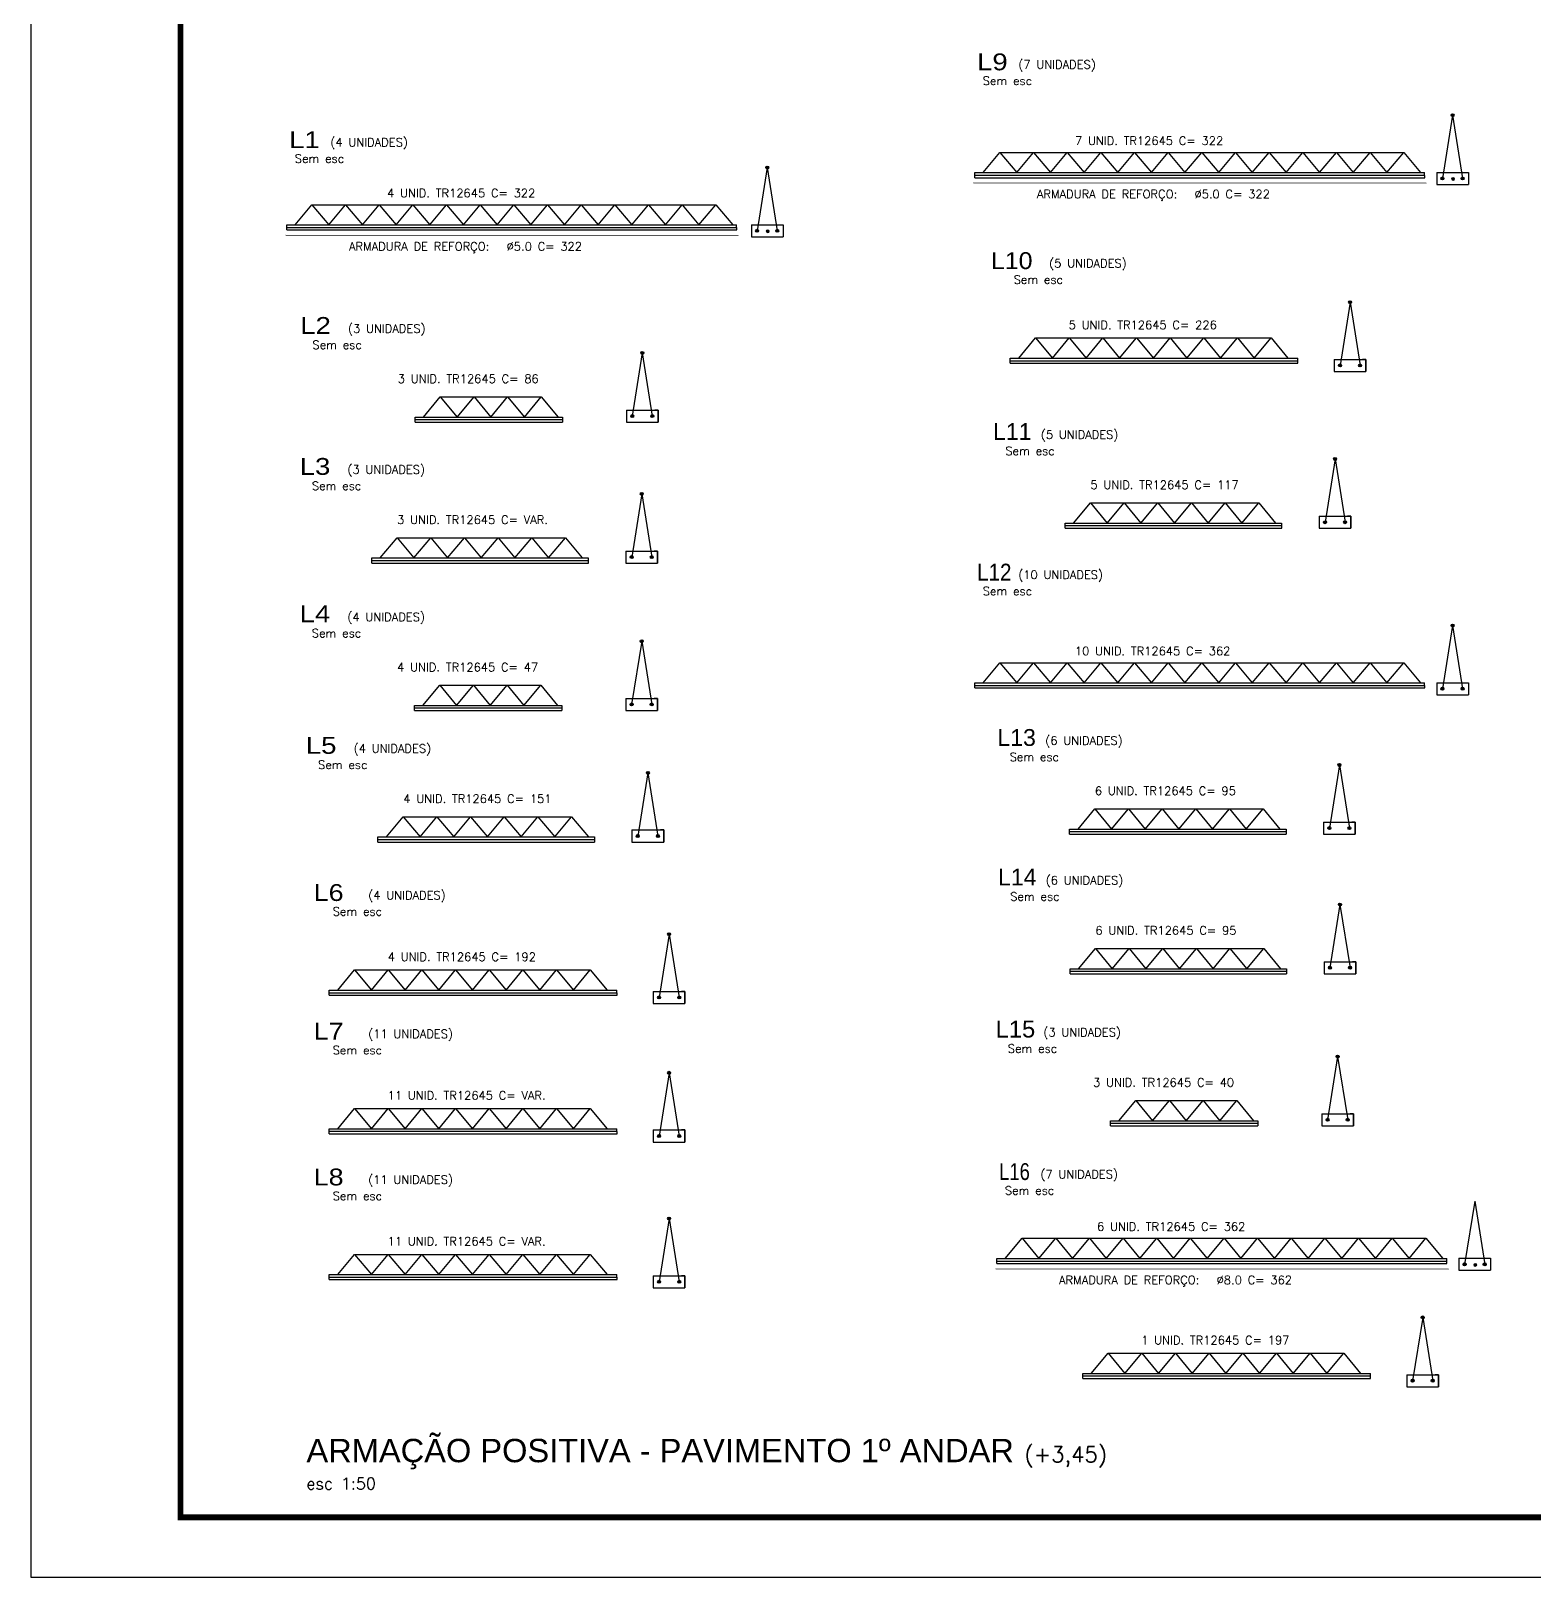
# Model space of a CAD drawing. Header units: millimetres. Extents: x 480 to 1615, y -207 to 251.
# Drawn here: x 770.05 to 795.17, y -144.53 to -118.7 of the extents above; entities that cross this region are included whole.
import ezdxf
from ezdxf.enums import TextEntityAlignment as Align

# ---------------------------------------------------------------- set-up
doc = ezdxf.new("R2010")
doc.units = ezdxf.units.MM
for name, color, linetype, lineweight in [('ARM_TRANSVERSAL_Ø5', 120, 'Continuous', 9), ('ARM_TRANSVERSAL_Ø8', 32, 'Continuous', 9), ('PA_NUM_ALTUR', 7, 'Continuous', 9)]:
    doc.layers.add(name, color=color, linetype=linetype, lineweight=lineweight)
for name, color, linetype in [('ARQ-FOLHA', 7, 'Continuous'), ('ARQ-TEXTO2', 2, 'Continuous'), ('ARQ-TEXTO4', 1, 'Continuous')]:
    doc.layers.add(name, color=color, linetype=linetype)
doc.styles.add('CYPETXT', font='arial.ttf', dxfattribs={"height": 0.2})
doc.styles.add('ROMANS', font='romans.shx')

# ---------------------------------------------------------------- blocks, each defined once
blk = doc.blocks.new('FOLHA A1')
at = {"layer": 'ARQ-FOLHA'}
for p, q in [((0, 0), (0, -594)), ((0, -594), (841, -594))]:
    blk.add_line(p, q, dxfattribs=at)
at = {"layer": 'ARQ-FOLHA', "const_width": 1}
blk.add_lwpolyline([(25, -10), (25, -584), (831, -584), (831, -10), (25, -10)], dxfattribs=at)

msp = doc.modelspace()

# ---------------------------------------------------------------- hatches: boundary and pattern name
h = msp.add_hatch(color=256)
edge = h.paths.add_edge_path()
edge.add_arc((793.803, -120.104), 0.0251, 0, 360)
h = msp.add_hatch(color=256)
edge = h.paths.add_edge_path()
edge.add_arc((782.35, -120.978), 0.0251, 0, 360)
h = msp.add_hatch(color=256)
edge = h.paths.add_edge_path()
edge.add_arc((793.635, -121.16), 0.0251, 0, 360)
h = msp.add_hatch(color=256)
edge = h.paths.add_edge_path()
edge.add_arc((793.971, -121.16), 0.0251, 0, 360)
h = msp.add_hatch(color=256)
edge = h.paths.add_edge_path()
edge.add_arc((782.182, -122.034), 0.0251, 0, 360)
h = msp.add_hatch(color=256)
edge = h.paths.add_edge_path()
edge.add_arc((782.518, -122.034), 0.0251, 0, 360)
h = msp.add_hatch(color=256)
edge = h.paths.add_edge_path()
edge.add_arc((792.091, -123.228), 0.0251, 0, 360)
h = msp.add_hatch(color=256)
edge = h.paths.add_edge_path()
edge.add_arc((780.262, -124.075), 0.0251, 0, 360)
h = msp.add_hatch(color=256)
edge = h.paths.add_edge_path()
edge.add_arc((791.923, -124.284), 0.0251, 0, 360)
h = msp.add_hatch(color=256)
edge = h.paths.add_edge_path()
edge.add_arc((792.259, -124.284), 0.0251, 0, 360)
h = msp.add_hatch(color=256)
edge = h.paths.add_edge_path()
edge.add_arc((780.094, -125.131), 0.0251, 0, 360)
h = msp.add_hatch(color=256)
edge = h.paths.add_edge_path()
edge.add_arc((780.43, -125.131), 0.0251, 0, 360)
h = msp.add_hatch(color=256)
edge = h.paths.add_edge_path()
edge.add_arc((791.84, -125.847), 0.0251, 0, 360)
h = msp.add_hatch(color=256)
edge = h.paths.add_edge_path()
edge.add_arc((780.253, -126.43), 0.0251, 0, 360)
h = msp.add_hatch(color=256)
edge = h.paths.add_edge_path()
edge.add_arc((791.672, -126.903), 0.0251, 0, 360)
h = msp.add_hatch(color=256)
edge = h.paths.add_edge_path()
edge.add_arc((792.008, -126.903), 0.0251, 0, 360)
h = msp.add_hatch(color=256)
edge = h.paths.add_edge_path()
edge.add_arc((780.085, -127.486), 0.0251, 0, 360)
h = msp.add_hatch(color=256)
edge = h.paths.add_edge_path()
edge.add_arc((780.421, -127.486), 0.0251, 0, 360)
h = msp.add_hatch(color=256)
edge = h.paths.add_edge_path()
edge.add_arc((793.803, -128.63), 0.0251, 0, 360)
h = msp.add_hatch(color=256)
edge = h.paths.add_edge_path()
edge.add_arc((780.252, -128.892), 0.0251, 0, 360)
h = msp.add_hatch(color=256)
edge = h.paths.add_edge_path()
edge.add_arc((793.635, -129.685), 0.0251, 0, 360)
h = msp.add_hatch(color=256)
edge = h.paths.add_edge_path()
edge.add_arc((793.971, -129.685), 0.0251, 0, 360)
h = msp.add_hatch(color=256)
edge = h.paths.add_edge_path()
edge.add_arc((780.084, -129.948), 0.0251, 0, 360)
h = msp.add_hatch(color=256)
edge = h.paths.add_edge_path()
edge.add_arc((780.42, -129.948), 0.0251, 0, 360)
h = msp.add_hatch(color=256)
edge = h.paths.add_edge_path()
edge.add_arc((791.913, -130.959), 0.0251, 0, 360)
h = msp.add_hatch(color=256)
edge = h.paths.add_edge_path()
edge.add_arc((780.355, -131.091), 0.0251, 0, 360)
h = msp.add_hatch(color=256)
edge = h.paths.add_edge_path()
edge.add_arc((791.745, -132.014), 0.0251, 0, 360)
h = msp.add_hatch(color=256)
edge = h.paths.add_edge_path()
edge.add_arc((792.081, -132.014), 0.0251, 0, 360)
h = msp.add_hatch(color=256)
edge = h.paths.add_edge_path()
edge.add_arc((780.187, -132.147), 0.0251, 0, 360)
h = msp.add_hatch(color=256)
edge = h.paths.add_edge_path()
edge.add_arc((780.523, -132.147), 0.0251, 0, 360)
h = msp.add_hatch(color=256)
edge = h.paths.add_edge_path()
edge.add_arc((791.922, -133.291), 0.0251, 0, 360)
h = msp.add_hatch(color=256)
edge = h.paths.add_edge_path()
edge.add_arc((780.711, -133.787), 0.0251, 0, 360)
h = msp.add_hatch(color=256)
edge = h.paths.add_edge_path()
edge.add_arc((791.754, -134.347), 0.0251, 0, 360)
h = msp.add_hatch(color=256)
edge = h.paths.add_edge_path()
edge.add_arc((792.09, -134.347), 0.0251, 0, 360)
h = msp.add_hatch(color=256)
edge = h.paths.add_edge_path()
edge.add_arc((780.543, -134.843), 0.0251, 0, 360)
h = msp.add_hatch(color=256)
edge = h.paths.add_edge_path()
edge.add_arc((780.879, -134.843), 0.0251, 0, 360)
h = msp.add_hatch(color=256)
edge = h.paths.add_edge_path()
edge.add_arc((791.883, -135.831), 0.0251, 0, 360)
h = msp.add_hatch(color=256)
edge = h.paths.add_edge_path()
edge.add_arc((780.711, -136.103), 0.0251, 0, 360)
h = msp.add_hatch(color=256)
edge = h.paths.add_edge_path()
edge.add_arc((791.715, -136.887), 0.0251, 0, 360)
h = msp.add_hatch(color=256)
edge = h.paths.add_edge_path()
edge.add_arc((792.051, -136.887), 0.0251, 0, 360)
h = msp.add_hatch(color=256)
edge = h.paths.add_edge_path()
edge.add_arc((780.543, -137.159), 0.0251, 0, 360)
h = msp.add_hatch(color=256)
edge = h.paths.add_edge_path()
edge.add_arc((780.879, -137.159), 0.0251, 0, 360)
h = msp.add_hatch(color=256)
edge = h.paths.add_edge_path()
edge.add_arc((780.711, -138.538), 0.0251, 0, 360)
h = msp.add_hatch(color=256)
edge = h.paths.add_edge_path()
edge.add_arc((794.005, -139.303), 0.0251, 0, 360)
h = msp.add_hatch(color=256)
edge = h.paths.add_edge_path()
edge.add_arc((794.341, -139.303), 0.0251, 0, 360)
h = msp.add_hatch(color=256)
edge = h.paths.add_edge_path()
edge.add_arc((780.543, -139.594), 0.0251, 0, 360)
h = msp.add_hatch(color=256)
edge = h.paths.add_edge_path()
edge.add_arc((780.879, -139.594), 0.0251, 0, 360)
h = msp.add_hatch(color=256)
edge = h.paths.add_edge_path()
edge.add_arc((793.304, -140.191), 0.0251, 0, 360)
h = msp.add_hatch(color=256)
edge = h.paths.add_edge_path()
edge.add_arc((793.136, -141.247), 0.0251, 0, 360)
h = msp.add_hatch(color=256)
edge = h.paths.add_edge_path()
edge.add_arc((793.472, -141.247), 0.0251, 0, 360)
at = {"layer": 'ARM_TRANSVERSAL_Ø5'}
h = msp.add_hatch(color=256, dxfattribs=at)
edge = h.paths.add_edge_path()
edge.add_arc((793.813, -121.169), 0.0251, 0, 360)
h = msp.add_hatch(color=256, dxfattribs=at)
edge = h.paths.add_edge_path()
edge.add_arc((782.36, -122.043), 0.0251, 0, 360)
at = {"layer": 'ARM_TRANSVERSAL_Ø8'}
h = msp.add_hatch(color=256, dxfattribs=at)
edge = h.paths.add_edge_path()
edge.add_arc((794.183, -139.312), 0.0251, 0, 360)

# ---------------------------------------------------------------- linework, layer by layer
for p, q in [((793.803, -120.104), (793.635, -121.16)), ((793.803, -120.104), (793.971, -121.16)), ((785.957, -121.063), (786.238, -120.725)), ((786.238, -120.725), (786.52, -120.725)), ((786.238, -120.725), (786.52, -121.063)), ((786.52, -120.725), (787.082, -120.725)), ((786.52, -121.063), (786.801, -120.725)), ((786.801, -120.725), (787.082, -121.063)), ((787.082, -120.725), (787.645, -120.725)), ((787.082, -121.063), (787.363, -120.725)), ((787.363, -120.725), (787.645, -121.063)), ((787.645, -120.725), (788.207, -120.725)), ((787.645, -121.063), (787.926, -120.725)), ((787.926, -120.725), (788.207, -121.063)), ((788.207, -120.725), (788.77, -120.725)), ((788.207, -121.063), (788.488, -120.725)), ((788.488, -120.725), (788.77, -121.063)), ((788.77, -120.725), (789.332, -120.725)), ((788.77, -121.063), (789.051, -120.725)), ((789.051, -120.725), (789.332, -121.063)), ((789.332, -120.725), (789.895, -120.725)), ((789.332, -121.063), (789.613, -120.725)), ((789.613, -120.725), (789.895, -121.063)), ((789.895, -120.725), (790.457, -120.725)), ((789.895, -121.063), (790.176, -120.725)), ((790.176, -120.725), (790.457, -121.063)), ((790.457, -120.725), (791.02, -120.725)), ((790.457, -121.063), (790.738, -120.725)), ((790.738, -120.725), (791.02, -121.063)), ((791.02, -120.725), (791.582, -120.725)), ((791.02, -121.063), (791.301, -120.725)), ((791.301, -120.725), (791.582, -121.063)), ((791.582, -120.725), (791.863, -120.725)), ((791.582, -121.063), (791.863, -120.725)), ((791.582, -120.725), (792.145, -120.725)), ((791.863, -120.725), (792.145, -121.063)), ((791.863, -120.725), (792.145, -121.063)), ((792.145, -120.725), (792.707, -120.725)), ((792.145, -121.063), (792.426, -120.725)), ((792.426, -120.725), (792.707, -121.063)), ((792.707, -120.725), (792.988, -120.725)), ((792.707, -121.063), (792.988, -120.725)), ((792.988, -120.725), (793.27, -121.063)), ((782.35, -120.978), (782.182, -122.034)), ((782.35, -120.978), (782.518, -122.034)), ((785.817, -121.063), (793.335, -121.063)), ((785.817, -121.147), (785.817, -121.063)), ((785.817, -121.105), (792.145, -121.105)), ((785.817, -121.147), (792.145, -121.147)), ((786.52, -121.063), (792.145, -121.063)), ((792.145, -121.063), (793.335, -121.063)), ((792.145, -121.105), (793.336, -121.105)), ((792.145, -121.147), (793.338, -121.147)), ((793.338, -121.147), (793.335, -121.063)), ((793.538, -121.059), (794.068, -121.059)), ((793.538, -121.059), (793.538, -121.261)), ((794.068, -121.059), (794.068, -121.261)), ((793.538, -121.261), (794.068, -121.261)), ((774.46, -121.937), (774.742, -121.599)), ((774.742, -121.599), (775.023, -121.599)), ((774.742, -121.599), (775.023, -121.937)), ((775.023, -121.599), (775.585, -121.599)), ((775.023, -121.937), (775.304, -121.599)), ((775.304, -121.599), (775.585, -121.937)), ((775.585, -121.599), (776.148, -121.599)), ((775.585, -121.937), (775.867, -121.599)), ((775.867, -121.599), (776.148, -121.937)), ((776.148, -121.599), (776.71, -121.599)), ((776.148, -121.937), (776.429, -121.599)), ((776.429, -121.599), (776.71, -121.937)), ((776.71, -121.599), (777.273, -121.599)), ((776.71, -121.937), (776.992, -121.599)), ((776.992, -121.599), (777.273, -121.937)), ((777.273, -121.599), (777.835, -121.599)), ((777.273, -121.937), (777.554, -121.599)), ((777.554, -121.599), (777.835, -121.937)), ((777.835, -121.599), (778.398, -121.599)), ((777.835, -121.937), (778.117, -121.599)), ((778.117, -121.599), (778.398, -121.937)), ((778.398, -121.599), (778.96, -121.599)), ((778.398, -121.937), (778.679, -121.599)), ((778.679, -121.599), (778.96, -121.937)), ((778.96, -121.599), (779.523, -121.599)), ((778.96, -121.937), (779.242, -121.599)), ((779.242, -121.599), (779.523, -121.937)), ((779.523, -121.599), (780.085, -121.599)), ((779.523, -121.937), (779.804, -121.599)), ((779.804, -121.599), (780.085, -121.937)), ((780.085, -121.599), (780.367, -121.599)), ((780.085, -121.937), (780.367, -121.599)), ((780.085, -121.599), (780.648, -121.599)), ((780.367, -121.599), (780.648, -121.937)), ((780.367, -121.599), (780.648, -121.937)), ((780.648, -121.599), (781.21, -121.599)), ((780.648, -121.937), (780.929, -121.599)), ((780.929, -121.599), (781.21, -121.937)), ((781.21, -121.599), (781.492, -121.599)), ((781.21, -121.937), (781.492, -121.599)), ((781.492, -121.599), (781.773, -121.937)), ((774.32, -121.937), (781.838, -121.937)), ((774.32, -122.021), (774.32, -121.937)), ((774.32, -121.979), (780.648, -121.979)), ((774.32, -122.021), (780.648, -122.021)), ((775.023, -121.937), (780.648, -121.937)), ((780.648, -121.937), (781.838, -121.937)), ((780.648, -121.979), (781.84, -121.979)), ((780.648, -122.021), (781.841, -122.021)), ((781.841, -122.021), (781.838, -121.937)), ((782.085, -121.933), (782.616, -121.933)), ((782.085, -121.933), (782.085, -122.135)), ((782.085, -122.135), (782.616, -122.135)), ((782.616, -121.933), (782.616, -122.135)), ((792.091, -123.228), (791.923, -124.284)), ((792.091, -123.228), (792.259, -124.284)), ((786.553, -124.163), (786.834, -123.825)), ((786.834, -123.825), (787.115, -123.825)), ((786.834, -123.825), (787.115, -124.163)), ((787.115, -123.825), (787.678, -123.825)), ((787.115, -124.163), (787.396, -123.825)), ((787.396, -123.825), (787.678, -124.163)), ((787.678, -123.825), (788.24, -123.825)), ((787.678, -124.163), (787.959, -123.825)), ((787.959, -123.825), (788.24, -124.163)), ((788.24, -123.825), (788.803, -123.825)), ((788.24, -124.163), (788.521, -123.825)), ((788.521, -123.825), (788.803, -124.163)), ((788.803, -123.825), (789.365, -123.825)), ((788.803, -124.163), (789.084, -123.825)), ((789.084, -123.825), (789.365, -124.163)), ((789.365, -123.825), (789.928, -123.825)), ((789.365, -124.163), (789.646, -123.825)), ((789.646, -123.825), (789.928, -124.163)), ((789.928, -123.825), (790.49, -123.825)), ((789.928, -124.163), (790.209, -123.825)), ((790.209, -123.825), (790.49, -124.163)), ((790.49, -123.825), (790.771, -123.825)), ((790.49, -124.163), (790.771, -123.825)), ((790.771, -123.825), (791.053, -124.163)), ((780.262, -124.075), (780.094, -125.131)), ((780.262, -124.075), (780.43, -125.131)), ((786.412, -124.163), (791.216, -124.163)), ((786.412, -124.247), (786.412, -124.163)), ((786.412, -124.205), (791.218, -124.205)), ((786.412, -124.247), (791.22, -124.247)), ((787.115, -124.163), (791.216, -124.163)), ((791.22, -124.247), (791.216, -124.163)), ((791.826, -124.183), (792.356, -124.183)), ((791.826, -124.183), (791.826, -124.384)), ((792.356, -124.183), (792.3, -124.183)), ((792.356, -124.183), (792.3, -124.183)), ((792.356, -124.183), (792.356, -124.384)), ((792.356, -124.384), (792.356, -124.183)), ((792.356, -124.183), (792.356, -124.384)), ((792.356, -124.183), (792.356, -124.384)), ((791.826, -124.384), (792.356, -124.384)), ((776.606, -125.147), (776.887, -124.809)), ((776.887, -124.809), (777.168, -124.809)), ((776.887, -124.809), (777.168, -125.147)), ((777.168, -124.809), (777.731, -124.809)), ((777.168, -125.147), (777.45, -124.809)), ((777.45, -124.809), (777.731, -125.147)), ((777.731, -124.809), (778.575, -124.809)), ((777.731, -125.147), (778.012, -124.809)), ((778.012, -124.809), (778.293, -125.147)), ((778.293, -125.147), (778.575, -124.809)), ((778.575, -124.809), (778.856, -125.147)), ((779.997, -125.03), (780.527, -125.03)), ((779.997, -125.03), (779.997, -125.231)), ((780.527, -125.03), (780.47, -125.03)), ((780.527, -125.03), (780.47, -125.03)), ((780.527, -125.03), (780.527, -125.231)), ((780.527, -125.231), (780.527, -125.03)), ((780.527, -125.03), (780.527, -125.231)), ((780.527, -125.03), (780.527, -125.231)), ((776.465, -125.147), (778.93, -125.147)), ((776.465, -125.231), (776.465, -125.147)), ((776.465, -125.189), (778.93, -125.189)), ((776.465, -125.231), (778.93, -125.231)), ((777.168, -125.147), (778.93, -125.147)), ((778.93, -125.147), (778.93, -125.231)), ((779.997, -125.231), (780.527, -125.231)), ((791.84, -125.847), (791.672, -126.903)), ((791.84, -125.847), (792.008, -126.903)), ((780.253, -126.43), (780.085, -127.486)), ((780.253, -126.43), (780.421, -127.486)), ((787.471, -126.919), (787.752, -126.581)), ((787.752, -126.581), (788.033, -126.581)), ((787.752, -126.581), (788.033, -126.919)), ((788.033, -126.581), (788.596, -126.581)), ((788.033, -126.919), (788.314, -126.581)), ((788.314, -126.581), (788.596, -126.919)), ((788.596, -126.581), (789.158, -126.581)), ((788.596, -126.919), (788.877, -126.581)), ((788.877, -126.581), (789.158, -126.919)), ((789.158, -126.581), (789.721, -126.581)), ((789.158, -126.919), (789.439, -126.581)), ((789.439, -126.581), (789.721, -126.919)), ((789.721, -126.581), (790.002, -126.581)), ((789.721, -126.919), (790.002, -126.581)), ((790.002, -126.581), (790.283, -126.919)), ((790.002, -126.581), (790.564, -126.581)), ((790.283, -126.919), (790.564, -126.581)), ((790.564, -126.581), (790.846, -126.919)), ((791.575, -126.802), (792.105, -126.802)), ((791.575, -126.802), (791.575, -127.003)), ((792.105, -126.802), (792.049, -126.802)), ((792.105, -126.802), (792.049, -126.802)), ((792.105, -126.802), (792.105, -127.003)), ((792.105, -127.003), (792.105, -126.802)), ((792.105, -126.802), (792.105, -127.003)), ((792.105, -126.802), (792.105, -127.003)), ((787.33, -126.919), (790.947, -126.919)), ((787.33, -127.003), (787.33, -126.919)), ((787.33, -126.961), (790.947, -126.961)), ((787.33, -127.003), (790.948, -127.003)), ((788.033, -126.919), (790.947, -126.919)), ((790.947, -126.919), (790.947, -127.003)), ((791.575, -127.003), (792.105, -127.003)), ((775.884, -127.501), (776.165, -127.164)), ((776.165, -127.164), (776.446, -127.164)), ((776.165, -127.164), (776.446, -127.501)), ((776.446, -127.164), (777.009, -127.164)), ((776.446, -127.501), (776.727, -127.164)), ((776.727, -127.164), (777.009, -127.501)), ((777.009, -127.164), (777.571, -127.164)), ((777.009, -127.501), (777.29, -127.164)), ((777.29, -127.164), (777.571, -127.501)), ((777.571, -127.164), (778.134, -127.164)), ((777.571, -127.501), (777.852, -127.164)), ((777.852, -127.164), (778.134, -127.501)), ((778.134, -127.164), (778.415, -127.164)), ((778.134, -127.501), (778.415, -127.164)), ((778.415, -127.164), (778.696, -127.501)), ((778.415, -127.164), (778.977, -127.164)), ((778.696, -127.501), (778.977, -127.164)), ((778.977, -127.164), (779.259, -127.501)), ((775.743, -127.501), (779.359, -127.501)), ((775.743, -127.586), (775.743, -127.501)), ((775.743, -127.544), (779.359, -127.544)), ((775.743, -127.586), (779.361, -127.586)), ((776.446, -127.501), (779.359, -127.501)), ((779.359, -127.501), (779.359, -127.586)), ((779.988, -127.385), (780.518, -127.385)), ((779.988, -127.385), (779.988, -127.586)), ((779.988, -127.586), (780.518, -127.586)), ((780.518, -127.385), (780.461, -127.385)), ((780.518, -127.385), (780.461, -127.385)), ((780.518, -127.385), (780.518, -127.586)), ((780.518, -127.586), (780.518, -127.385)), ((780.518, -127.385), (780.518, -127.586)), ((780.518, -127.385), (780.518, -127.586)), ((793.803, -128.63), (793.635, -129.685)), ((793.803, -128.63), (793.971, -129.685)), ((780.252, -128.892), (780.084, -129.948)), ((780.252, -128.892), (780.42, -129.948)), ((785.957, -129.588), (786.238, -129.251)), ((786.238, -129.251), (786.52, -129.251)), ((786.238, -129.251), (786.52, -129.588)), ((786.52, -129.251), (787.082, -129.251)), ((786.52, -129.588), (786.801, -129.251)), ((786.801, -129.251), (787.082, -129.588)), ((787.082, -129.251), (787.645, -129.251)), ((787.082, -129.588), (787.363, -129.251)), ((787.363, -129.251), (787.645, -129.588)), ((787.645, -129.251), (788.207, -129.251)), ((787.645, -129.588), (787.926, -129.251)), ((787.926, -129.251), (788.207, -129.588)), ((788.207, -129.251), (788.77, -129.251)), ((788.207, -129.588), (788.488, -129.251)), ((788.488, -129.251), (788.77, -129.588)), ((788.77, -129.251), (789.332, -129.251)), ((788.77, -129.588), (789.051, -129.251)), ((789.051, -129.251), (789.332, -129.588)), ((789.332, -129.251), (789.895, -129.251)), ((789.332, -129.588), (789.613, -129.251)), ((789.613, -129.251), (789.895, -129.588)), ((789.895, -129.251), (790.457, -129.251)), ((789.895, -129.588), (790.176, -129.251)), ((790.176, -129.251), (790.457, -129.588)), ((790.457, -129.251), (791.02, -129.251)), ((790.457, -129.588), (790.738, -129.251)), ((790.738, -129.251), (791.02, -129.588)), ((791.02, -129.251), (791.582, -129.251)), ((791.02, -129.588), (791.301, -129.251)), ((791.301, -129.251), (791.582, -129.588)), ((791.582, -129.251), (791.863, -129.251)), ((791.582, -129.588), (791.863, -129.251)), ((791.582, -129.251), (792.145, -129.251)), ((791.863, -129.251), (792.145, -129.588)), ((791.863, -129.251), (792.145, -129.588)), ((792.145, -129.251), (792.707, -129.251)), ((792.145, -129.588), (792.426, -129.251)), ((792.426, -129.251), (792.707, -129.588)), ((792.707, -129.251), (792.988, -129.251)), ((792.707, -129.588), (792.988, -129.251)), ((792.988, -129.251), (793.27, -129.588)), ((776.596, -129.964), (776.877, -129.626)), ((776.877, -129.626), (777.158, -129.626)), ((776.877, -129.626), (777.158, -129.964)), ((777.158, -129.626), (777.721, -129.626)), ((777.158, -129.964), (777.44, -129.626)), ((777.44, -129.626), (777.721, -129.964)), ((777.721, -129.626), (778.565, -129.626)), ((777.721, -129.964), (778.002, -129.626)), ((778.002, -129.626), (778.283, -129.964)), ((778.283, -129.964), (778.565, -129.626)), ((778.565, -129.626), (778.846, -129.964)), ((785.817, -129.588), (793.335, -129.588)), ((785.817, -129.673), (785.817, -129.588)), ((785.817, -129.63), (792.145, -129.63)), ((785.817, -129.673), (792.145, -129.673)), ((786.52, -129.588), (792.145, -129.588)), ((792.145, -129.588), (793.335, -129.588)), ((792.145, -129.63), (793.336, -129.63)), ((792.145, -129.673), (793.338, -129.673)), ((793.338, -129.673), (793.335, -129.588)), ((793.538, -129.585), (794.068, -129.585)), ((793.538, -129.585), (793.538, -129.786)), ((794.068, -129.585), (794.068, -129.786)), ((779.987, -129.847), (780.517, -129.847)), ((779.987, -129.847), (779.987, -130.049)), ((780.517, -129.847), (780.46, -129.847)), ((780.517, -129.847), (780.46, -129.847)), ((780.517, -129.847), (780.517, -130.049)), ((780.517, -130.049), (780.517, -129.847)), ((780.517, -129.847), (780.517, -130.049)), ((780.517, -129.847), (780.517, -130.049)), ((793.538, -129.786), (794.068, -129.786)), ((776.455, -129.964), (778.92, -129.964)), ((776.455, -130.048), (776.455, -129.964)), ((776.455, -130.006), (778.92, -130.006)), ((776.455, -130.048), (778.92, -130.048)), ((777.158, -129.964), (778.92, -129.964)), ((778.92, -129.964), (778.92, -130.048)), ((779.987, -130.049), (780.517, -130.049)), ((791.913, -130.959), (791.745, -132.014)), ((791.913, -130.959), (792.081, -132.014)), ((780.355, -131.091), (780.187, -132.147)), ((780.355, -131.091), (780.523, -132.147)), ((787.544, -132.03), (787.825, -131.693)), ((787.825, -131.693), (788.106, -131.693)), ((787.825, -131.693), (788.106, -132.03)), ((788.106, -131.693), (788.669, -131.693)), ((788.106, -132.03), (788.387, -131.693)), ((788.387, -131.693), (788.669, -132.03)), ((788.669, -131.693), (789.231, -131.693)), ((788.669, -132.03), (788.95, -131.693)), ((788.95, -131.693), (789.231, -132.03)), ((789.231, -131.693), (789.794, -131.693)), ((789.231, -132.03), (789.512, -131.693)), ((789.512, -131.693), (789.794, -132.03)), ((789.794, -131.693), (790.075, -131.693)), ((789.794, -132.03), (790.075, -131.693)), ((790.075, -131.693), (790.356, -132.03)), ((790.075, -131.693), (790.637, -131.693)), ((790.356, -132.03), (790.637, -131.693)), ((790.637, -131.693), (790.919, -132.03)), ((775.986, -132.163), (776.267, -131.825)), ((776.267, -131.825), (776.548, -131.825)), ((776.267, -131.825), (776.548, -132.163)), ((776.548, -131.825), (777.111, -131.825)), ((776.548, -132.163), (776.83, -131.825)), ((776.83, -131.825), (777.111, -132.163)), ((777.111, -131.825), (777.673, -131.825)), ((777.111, -132.163), (777.392, -131.825)), ((777.392, -131.825), (777.673, -132.163)), ((777.673, -131.825), (778.236, -131.825)), ((777.673, -132.163), (777.955, -131.825)), ((777.955, -131.825), (778.236, -132.163)), ((778.236, -131.825), (778.517, -131.825)), ((778.236, -132.163), (778.517, -131.825)), ((778.517, -131.825), (778.798, -132.163)), ((778.517, -131.825), (779.08, -131.825)), ((778.798, -132.163), (779.08, -131.825)), ((779.08, -131.825), (779.361, -132.163)), ((791.648, -131.914), (792.178, -131.914)), ((791.648, -131.914), (791.648, -132.115)), ((792.178, -131.914), (792.121, -131.914)), ((792.178, -131.914), (792.121, -131.914)), ((792.178, -131.914), (792.178, -132.115)), ((792.178, -132.115), (792.178, -131.914)), ((792.178, -131.914), (792.178, -132.115)), ((792.178, -131.914), (792.178, -132.115)), ((775.845, -132.163), (779.462, -132.163)), ((775.845, -132.247), (775.845, -132.163)), ((775.845, -132.205), (779.462, -132.205)), ((775.845, -132.247), (779.463, -132.247)), ((776.548, -132.163), (779.462, -132.163)), ((779.462, -132.163), (779.462, -132.247)), ((780.09, -132.046), (780.62, -132.046)), ((780.09, -132.046), (780.09, -132.247)), ((780.09, -132.247), (780.62, -132.247)), ((780.62, -132.046), (780.564, -132.046)), ((780.62, -132.046), (780.564, -132.046)), ((780.62, -132.046), (780.62, -132.247)), ((780.62, -132.247), (780.62, -132.046)), ((780.62, -132.046), (780.62, -132.247)), ((780.62, -132.046), (780.62, -132.247)), ((787.403, -132.03), (791.02, -132.03)), ((787.403, -132.115), (787.403, -132.03)), ((787.403, -132.072), (791.02, -132.072)), ((787.403, -132.115), (791.021, -132.115)), ((788.106, -132.03), (791.02, -132.03)), ((791.02, -132.03), (791.02, -132.115)), ((791.648, -132.115), (792.178, -132.115)), ((791.922, -133.291), (791.754, -134.347)), ((791.922, -133.291), (792.09, -134.347)), ((780.711, -133.787), (780.543, -134.843)), ((780.711, -133.787), (780.879, -134.843)), ((787.553, -134.363), (787.834, -134.026)), ((787.834, -134.026), (788.115, -134.026)), ((787.834, -134.026), (788.115, -134.363)), ((788.115, -134.026), (788.678, -134.026)), ((788.115, -134.363), (788.397, -134.026)), ((788.397, -134.026), (788.678, -134.363)), ((788.678, -134.026), (789.24, -134.026)), ((788.678, -134.363), (788.959, -134.026)), ((788.959, -134.026), (789.24, -134.363)), ((789.24, -134.026), (789.803, -134.026)), ((789.24, -134.363), (789.522, -134.026)), ((789.522, -134.026), (789.803, -134.363)), ((789.803, -134.026), (790.084, -134.026)), ((789.803, -134.363), (790.084, -134.026)), ((790.084, -134.026), (790.365, -134.363)), ((790.084, -134.026), (790.647, -134.026)), ((790.365, -134.363), (790.647, -134.026)), ((790.647, -134.026), (790.928, -134.363)), ((791.657, -134.247), (792.188, -134.247)), ((791.657, -134.247), (791.657, -134.448)), ((792.188, -134.247), (792.131, -134.247)), ((792.188, -134.247), (792.131, -134.247)), ((792.188, -134.247), (792.188, -134.448)), ((792.188, -134.448), (792.188, -134.247)), ((792.188, -134.247), (792.188, -134.448)), ((792.188, -134.247), (792.188, -134.448)), ((775.173, -134.721), (775.454, -134.384)), ((775.454, -134.384), (775.735, -134.384)), ((775.454, -134.384), (775.735, -134.721)), ((775.735, -134.384), (776.298, -134.384)), ((775.735, -134.721), (776.016, -134.384)), ((776.016, -134.384), (776.298, -134.721)), ((776.298, -134.384), (776.86, -134.384)), ((776.298, -134.721), (776.579, -134.384)), ((776.579, -134.384), (776.86, -134.721)), ((776.86, -134.384), (777.423, -134.384)), ((776.86, -134.721), (777.141, -134.384)), ((777.141, -134.384), (777.423, -134.721)), ((777.423, -134.384), (777.985, -134.384)), ((777.423, -134.721), (777.704, -134.384)), ((777.704, -134.384), (777.985, -134.721)), ((777.985, -134.384), (778.548, -134.384)), ((777.985, -134.721), (778.266, -134.384)), ((778.266, -134.384), (778.548, -134.721)), ((778.548, -134.384), (779.11, -134.384)), ((778.548, -134.721), (778.829, -134.384)), ((778.829, -134.384), (779.11, -134.721)), ((779.11, -134.384), (779.391, -134.384)), ((779.11, -134.721), (779.391, -134.384)), ((779.391, -134.384), (779.673, -134.721)), ((787.412, -134.363), (791.029, -134.363)), ((787.412, -134.447), (787.412, -134.363)), ((787.412, -134.405), (791.029, -134.405)), ((787.412, -134.447), (791.03, -134.447)), ((788.115, -134.363), (791.029, -134.363)), ((791.029, -134.363), (791.029, -134.447)), ((791.657, -134.448), (792.188, -134.448)), ((775.032, -134.721), (779.837, -134.721)), ((775.032, -134.806), (775.032, -134.721)), ((775.032, -134.764), (779.838, -134.764)), ((775.032, -134.806), (779.84, -134.806)), ((775.735, -134.721), (779.837, -134.721)), ((779.84, -134.806), (779.837, -134.721)), ((780.446, -134.742), (780.976, -134.742)), ((780.446, -134.742), (780.446, -134.943)), ((780.976, -134.742), (780.92, -134.742)), ((780.976, -134.742), (780.92, -134.742)), ((780.976, -134.742), (780.976, -134.943)), ((780.976, -134.943), (780.976, -134.742)), ((780.976, -134.742), (780.976, -134.943)), ((780.976, -134.742), (780.976, -134.943)), ((780.446, -134.943), (780.976, -134.943)), ((791.883, -135.831), (791.715, -136.887)), ((791.883, -135.831), (792.051, -136.887)), ((780.711, -136.103), (780.543, -137.159)), ((780.711, -136.103), (780.879, -137.159)), ((788.227, -136.903), (788.508, -136.565)), ((788.508, -136.565), (788.789, -136.565)), ((788.508, -136.565), (788.789, -136.903)), ((788.789, -136.565), (789.352, -136.565)), ((788.789, -136.903), (789.071, -136.565)), ((789.071, -136.565), (789.352, -136.903)), ((789.352, -136.565), (790.196, -136.565)), ((789.352, -136.903), (789.633, -136.565)), ((789.633, -136.565), (789.914, -136.903)), ((789.914, -136.903), (790.196, -136.565)), ((790.196, -136.565), (790.477, -136.903)), ((775.173, -137.037), (775.454, -136.7)), ((775.454, -136.7), (775.735, -136.7)), ((775.454, -136.7), (775.735, -137.037)), ((775.735, -136.7), (776.298, -136.7)), ((775.735, -137.037), (776.016, -136.7)), ((776.016, -136.7), (776.298, -137.037)), ((776.298, -136.7), (776.86, -136.7)), ((776.298, -137.037), (776.579, -136.7)), ((776.579, -136.7), (776.86, -137.037)), ((776.86, -136.7), (777.423, -136.7)), ((776.86, -137.037), (777.141, -136.7)), ((777.141, -136.7), (777.423, -137.037)), ((777.423, -136.7), (777.985, -136.7)), ((777.423, -137.037), (777.704, -136.7)), ((777.704, -136.7), (777.985, -137.037)), ((777.985, -136.7), (778.548, -136.7)), ((777.985, -137.037), (778.266, -136.7)), ((778.266, -136.7), (778.548, -137.037)), ((778.548, -136.7), (779.11, -136.7)), ((778.548, -137.037), (778.829, -136.7)), ((778.829, -136.7), (779.11, -137.037)), ((779.11, -136.7), (779.391, -136.7)), ((779.11, -137.037), (779.391, -136.7)), ((779.391, -136.7), (779.673, -137.037)), ((788.086, -136.903), (790.551, -136.903)), ((788.086, -136.987), (788.086, -136.903)), ((788.789, -136.903), (790.551, -136.903)), ((790.551, -136.903), (790.551, -136.987)), ((791.618, -136.787), (792.148, -136.787)), ((791.618, -136.787), (791.618, -136.988)), ((792.148, -136.787), (792.091, -136.787)), ((792.148, -136.787), (792.091, -136.787)), ((792.148, -136.787), (792.148, -136.988)), ((792.148, -136.988), (792.148, -136.787)), ((792.148, -136.787), (792.148, -136.988)), ((792.148, -136.787), (792.148, -136.988)), ((775.032, -137.037), (779.837, -137.037)), ((775.032, -137.122), (775.032, -137.037)), ((775.032, -137.08), (779.838, -137.08)), ((775.032, -137.122), (779.84, -137.122)), ((775.735, -137.037), (779.837, -137.037)), ((779.84, -137.122), (779.837, -137.037)), ((780.446, -137.058), (780.976, -137.058)), ((780.446, -137.058), (780.446, -137.259)), ((780.976, -137.058), (780.92, -137.058)), ((780.976, -137.058), (780.92, -137.058)), ((780.976, -137.058), (780.976, -137.259)), ((780.976, -137.259), (780.976, -137.058)), ((780.976, -137.058), (780.976, -137.259)), ((780.976, -137.058), (780.976, -137.259)), ((788.086, -136.945), (790.551, -136.945)), ((788.086, -136.987), (790.551, -136.987)), ((791.618, -136.988), (792.148, -136.988)), ((780.446, -137.259), (780.976, -137.259)), ((794.173, -138.247), (794.005, -139.303)), ((794.173, -138.247), (794.341, -139.303)), ((780.711, -138.538), (780.543, -139.594)), ((780.711, -138.538), (780.879, -139.594)), ((786.327, -139.206), (786.609, -138.868)), ((786.609, -138.868), (786.89, -138.868)), ((786.609, -138.868), (786.89, -139.206)), ((786.89, -138.868), (787.452, -138.868)), ((786.89, -139.206), (787.171, -138.868)), ((787.171, -138.868), (787.452, -139.206)), ((787.452, -138.868), (788.015, -138.868)), ((787.452, -139.206), (787.734, -138.868)), ((787.734, -138.868), (788.015, -139.206)), ((788.015, -138.868), (788.577, -138.868)), ((788.015, -139.206), (788.296, -138.868)), ((788.296, -138.868), (788.577, -139.206)), ((788.577, -138.868), (789.14, -138.868)), ((788.577, -139.206), (788.859, -138.868)), ((788.859, -138.868), (789.14, -139.206)), ((789.14, -138.868), (789.702, -138.868)), ((789.14, -139.206), (789.421, -138.868)), ((789.421, -138.868), (789.702, -139.206)), ((789.702, -138.868), (790.265, -138.868)), ((789.702, -139.206), (789.984, -138.868)), ((789.984, -138.868), (790.265, -139.206)), ((790.265, -138.868), (790.827, -138.868)), ((790.265, -139.206), (790.546, -138.868)), ((790.546, -138.868), (790.827, -139.206)), ((790.827, -138.868), (791.39, -138.868)), ((790.827, -139.206), (791.109, -138.868)), ((791.109, -138.868), (791.39, -139.206)), ((791.39, -138.868), (791.952, -138.868)), ((791.39, -139.206), (791.671, -138.868)), ((791.671, -138.868), (791.952, -139.206)), ((791.952, -138.868), (792.234, -138.868)), ((791.952, -139.206), (792.234, -138.868)), ((791.952, -138.868), (792.515, -138.868)), ((792.234, -138.868), (792.515, -139.206)), ((792.234, -138.868), (792.515, -139.206)), ((792.515, -138.868), (793.077, -138.868)), ((792.515, -139.206), (792.796, -138.868)), ((792.796, -138.868), (793.077, -139.206)), ((793.077, -138.868), (793.359, -138.868)), ((793.077, -139.206), (793.359, -138.868)), ((793.359, -138.868), (793.64, -139.206)), ((775.173, -139.473), (775.454, -139.136)), ((775.454, -139.136), (775.735, -139.136)), ((775.454, -139.136), (775.735, -139.473)), ((775.735, -139.136), (776.298, -139.136)), ((775.735, -139.473), (776.016, -139.136)), ((776.016, -139.136), (776.298, -139.473)), ((776.298, -139.136), (776.86, -139.136)), ((776.298, -139.473), (776.579, -139.136)), ((776.579, -139.136), (776.86, -139.473)), ((776.86, -139.136), (777.423, -139.136)), ((776.86, -139.473), (777.141, -139.136)), ((777.141, -139.136), (777.423, -139.473)), ((777.423, -139.136), (777.985, -139.136)), ((777.423, -139.473), (777.704, -139.136)), ((777.704, -139.136), (777.985, -139.473)), ((777.985, -139.136), (778.548, -139.136)), ((777.985, -139.473), (778.266, -139.136)), ((778.266, -139.136), (778.548, -139.473)), ((778.548, -139.136), (779.11, -139.136)), ((778.548, -139.473), (778.829, -139.136)), ((778.829, -139.136), (779.11, -139.473)), ((779.11, -139.136), (779.391, -139.136)), ((779.11, -139.473), (779.391, -139.136)), ((779.391, -139.136), (779.673, -139.473)), ((786.187, -139.206), (793.705, -139.206)), ((786.187, -139.29), (786.187, -139.206)), ((786.89, -139.206), (792.515, -139.206)), ((792.515, -139.206), (793.705, -139.206)), ((793.708, -139.29), (793.705, -139.206)), ((793.908, -139.202), (794.438, -139.202)), ((793.908, -139.202), (793.908, -139.403)), ((794.438, -139.202), (794.438, -139.403)), ((775.032, -139.473), (779.837, -139.473)), ((775.032, -139.558), (775.032, -139.473)), ((775.735, -139.473), (779.837, -139.473)), ((779.84, -139.558), (779.837, -139.473)), ((780.446, -139.494), (780.976, -139.494)), ((780.446, -139.494), (780.446, -139.695)), ((780.976, -139.494), (780.92, -139.494)), ((780.976, -139.494), (780.92, -139.494)), ((780.976, -139.494), (780.976, -139.695)), ((780.976, -139.695), (780.976, -139.494)), ((780.976, -139.494), (780.976, -139.695)), ((780.976, -139.494), (780.976, -139.695)), ((786.187, -139.248), (792.515, -139.248)), ((786.187, -139.29), (792.515, -139.29)), ((792.515, -139.248), (793.706, -139.248)), ((792.515, -139.29), (793.708, -139.29)), ((793.908, -139.403), (794.438, -139.403)), ((775.032, -139.515), (779.838, -139.515)), ((775.032, -139.558), (779.84, -139.558)), ((780.446, -139.695), (780.976, -139.695)), ((793.304, -140.191), (793.136, -141.247)), ((793.304, -140.191), (793.472, -141.247)), ((787.766, -141.126), (788.047, -140.789)), ((788.047, -140.789), (788.328, -140.789)), ((788.047, -140.789), (788.328, -141.126)), ((788.328, -140.789), (788.891, -140.789)), ((788.328, -141.126), (788.61, -140.789)), ((788.61, -140.789), (788.891, -141.126)), ((788.891, -140.789), (789.453, -140.789)), ((788.891, -141.126), (789.172, -140.789)), ((789.172, -140.789), (789.453, -141.126)), ((789.453, -140.789), (790.016, -140.789)), ((789.453, -141.126), (789.735, -140.789)), ((789.735, -140.789), (790.016, -141.126)), ((790.016, -140.789), (790.578, -140.789)), ((790.016, -141.126), (790.297, -140.789)), ((790.297, -140.789), (790.578, -141.126)), ((790.578, -140.789), (791.141, -140.789)), ((790.578, -141.126), (790.86, -140.789)), ((790.86, -140.789), (791.141, -141.126)), ((791.141, -140.789), (791.703, -140.789)), ((791.141, -141.126), (791.422, -140.789)), ((791.422, -140.789), (791.703, -141.126)), ((791.703, -140.789), (791.985, -140.789)), ((791.703, -141.126), (791.985, -140.789)), ((791.985, -140.789), (792.266, -141.126)), ((787.625, -141.126), (792.43, -141.126)), ((787.625, -141.211), (787.625, -141.126)), ((787.625, -141.168), (792.431, -141.168)), ((787.625, -141.211), (792.433, -141.211)), ((788.328, -141.126), (792.43, -141.126)), ((792.433, -141.211), (792.43, -141.126)), ((793.039, -141.147), (793.57, -141.147)), ((793.039, -141.147), (793.039, -141.348)), ((793.57, -141.147), (793.513, -141.147)), ((793.57, -141.147), (793.513, -141.147)), ((793.57, -141.147), (793.57, -141.348)), ((793.57, -141.348), (793.57, -141.147)), ((793.57, -141.147), (793.57, -141.348)), ((793.57, -141.147), (793.57, -141.348)), ((793.039, -141.348), (793.57, -141.348))]:
    msp.add_line(p, q)
for centre in [(793.803, -120.104), (782.35, -120.978), (793.635, -121.16), (793.971, -121.16), (782.182, -122.034), (782.518, -122.034), (792.091, -123.228), (780.262, -124.075), (791.923, -124.284), (792.259, -124.284), (780.094, -125.131), (780.43, -125.131), (791.84, -125.847), (780.253, -126.43), (791.672, -126.903), (792.008, -126.903), (780.085, -127.486), (780.421, -127.486), (793.803, -128.63), (780.252, -128.892), (793.635, -129.685), (793.971, -129.685), (780.084, -129.948), (780.42, -129.948), (791.913, -130.959), (780.355, -131.091), (791.745, -132.014), (792.081, -132.014), (780.187, -132.147), (780.523, -132.147), (791.922, -133.291), (780.711, -133.787), (791.754, -134.347), (792.09, -134.347), (780.543, -134.843), (780.879, -134.843), (791.883, -135.831), (780.711, -136.103), (791.715, -136.887), (792.051, -136.887), (780.543, -137.159), (780.879, -137.159), (780.711, -138.538), (794.005, -139.303), (794.341, -139.303), (780.543, -139.594), (780.879, -139.594), (793.304, -140.191), (793.136, -141.247), (793.472, -141.247)]:
    msp.add_circle(centre, 0.0251)
at = {"layer": 'ARM_TRANSVERSAL_Ø5'}
for p, q in [((785.8, -121.235), (793.363, -121.239)), ((774.303, -122.109), (781.867, -122.113))]:
    msp.add_line(p, q, dxfattribs=at)
for centre in [(793.813, -121.169), (782.36, -122.043)]:
    msp.add_circle(centre, 0.0251, dxfattribs=at)
at = {"layer": 'ARM_TRANSVERSAL_Ø8'}
msp.add_line((786.17, -139.378), (793.733, -139.382), dxfattribs=at)
msp.add_circle((794.183, -139.312), 0.0251, dxfattribs=at)

# ---------------------------------------------------------------- block references
at = {"layer": 'ARQ-FOLHA', "xscale": 0.1, "yscale": 0.1, "zscale": 0.1}
msp.add_blockref('FOLHA A1', (770.045, -85.128), dxfattribs=at)

# ---------------------------------------------------------------- texts
at = {"layer": 'ARQ-TEXTO2', "attachment_point": 1, "style": 'ROMANS'}
for s, insert, char_height in [('(7 UNIDADES)', (786.546, -119.186), 0.14062), ('Sem esc', (785.951, -119.457), 0.1406), ('(4 UNIDADES)', (775.049, -120.485), 0.14062), ('Sem esc', (774.455, -120.757), 0.1406), ('(5 UNIDADES)', (787.062, -122.507), 0.14062), ('Sem esc', (786.468, -122.779), 0.1406), ('(3 UNIDADES)', (775.344, -123.598), 0.14062), ('Sem esc', (774.75, -123.87), 0.1406), ('(5 UNIDADES)', (786.923, -125.37), 0.14062), ('Sem esc', (786.329, -125.642), 0.1406), ('(3 UNIDADES)', (775.335, -125.953), 0.14062), ('Sem esc', (774.741, -126.225), 0.1406), ('(10 UNIDADES)', (786.546, -127.711), 0.14062), ('Sem esc', (785.951, -127.983), 0.1406), ('(4 UNIDADES)', (775.334, -128.416), 0.14062), ('Sem esc', (774.74, -128.687), 0.1406), ('(6 UNIDADES)', (786.996, -130.482), 0.14062), ('(4 UNIDADES)', (775.438, -130.614), 0.14062), ('Sem esc', (774.844, -130.886), 0.1406), ('Sem esc', (786.401, -130.754), 0.1406), ('(4 UNIDADES)', (775.682, -133.066), 0.14062), ('(6 UNIDADES)', (787.005, -132.815), 0.14062), ('Sem esc', (786.411, -133.087), 0.1406), ('Sem esc', (775.088, -133.337), 0.1406), ('(11 UNIDADES)', (775.682, -135.382), 0.14062), ('(3 UNIDADES)', (786.965, -135.355), 0.14062), ('Sem esc', (775.088, -135.653), 0.1406), ('Sem esc', (786.371, -135.627), 0.1406), ('(11 UNIDADES)', (775.682, -137.817), 0.14062), ('(7 UNIDADES)', (786.916, -137.727), 0.14062), ('Sem esc', (775.088, -138.089), 0.1406), ('Sem esc', (786.322, -137.999), 0.1406)]:
    msp.add_mtext(s, dxfattribs=dict(at, insert=insert, char_height=char_height))
at = {"layer": 'ARQ-TEXTO2', "char_height": 0.14062, "attachment_point": 1, "style": 'ROMANS'}
for s, insert, width in [('7 UNID. TR12645 C= 322', (787.493, -120.46), 3.21348), ('4 UNID. TR12645 C= 322', (775.997, -121.334), 3.21348), ('ARMADURA DE REFORÇO:   %%C5.0 C= 322', (786.857, -121.351), 6.20997), ('ARMADURA DE REFORÇO:   %%C5.0 C= 322', (775.361, -122.225), 6.20997), ('5 UNID. TR12645 C= 226', (787.387, -123.537), 3.16376), ('3 UNID. TR12645 C= 86', (776.175, -124.437), 3.16376), ('5 UNID. TR12645 C= 117', (787.753, -126.209), 3.16376), ('3 UNID. TR12645 C= VAR.', (776.166, -126.792), 3.16376), ('10 UNID. TR12645 C= 362', (787.493, -128.985), 3.21348), ('4 UNID. TR12645 C= 47', (776.165, -129.255), 3.16376), ('4 UNID. TR12645 C= 151', (776.268, -131.453), 3.16376), ('6 UNID. TR12645 C= 95', (787.826, -131.321), 3.16376), ('6 UNID. TR12645 C= 95', (787.835, -133.654), 3.16376), ('4 UNID. TR12645 C= 192', (776.007, -134.095), 3.16376), ('3 UNID. TR12645 C= 40', (787.796, -136.194), 3.16376), ('11 UNID. TR12645 C= VAR.', (776.007, -136.411), 3.16376), ('6 UNID. TR12645 C= 362', (787.863, -138.602), 3.21348), ('11 UNID. TR12645 C= VAR.', (776.007, -138.847), 3.16376), ('ARMADURA DE REFORÇO:   %%C8.0 C= 362', (787.227, -139.494), 6.20997), ('1 UNID. TR12645 C= 197', (788.6, -140.5), 3.16376)]:
    msp.add_mtext(s, dxfattribs=dict(at, insert=insert, width=width))
at = {"layer": 'ARQ-TEXTO4', "insert": (774.65, -142.219), "char_height": 0.195, "width": 16.20227, "attachment_point": 1, "style": 'ROMANS'}
msp.add_mtext('{\\fArial|b0|i0|c0|p34;\\H2x;\\C4;ARMAÇÃO POSITIVA - PAVIMENTO 1º ANDAR\\Fromans|c0;\\H0.6666x; (+3,45)\\P\\H0.7501x;\\C2;esc 1:50}', dxfattribs=at)
at = {"layer": 'PA_NUM_ALTUR', "style": 'CYPETXT'}
for s, width, p, p2 in [('L9', 1.172113, (785.857, -119.353), (786.369, -119.353)), ('L1', 1.172113, (774.36, -120.653), (774.872, -120.653)), ('L10', 1.061424, (786.088, -122.674), (786.784, -122.674)), ('L2', 1.172113, (774.546, -123.757), (775.058, -123.757)), ('L11', 0.981103, (786.124, -125.529), (786.767, -125.529)), ('L3', 1.172113, (774.537, -126.112), (775.049, -126.112)), ('L12', 0.877321, (785.857, -127.878), (786.432, -127.878)), ('L4', 1.172113, (774.536, -128.574), (775.048, -128.574)), ('L13', 0.981103, (786.197, -130.641), (786.84, -130.641)), ('L5', 1.172113, (774.639, -130.773), (775.151, -130.773)), ('L14', 0.981103, (786.206, -132.973), (786.85, -132.973)), ('L6', 1.140985, (774.772, -133.232), (775.27, -133.232)), ('L7', 1.140985, (774.772, -135.548), (775.27, -135.548)), ('L15', 1.01021, (786.167, -135.513), (786.829, -135.513)), ('L16', 0.781409, (786.227, -137.894), (786.739, -137.894)), ('L8', 1.140985, (774.772, -137.984), (775.27, -137.984))]:
    msp.add_text(s, height=0.2812, dxfattribs=dict(at, width=width)).set_placement(p, p2, align=Align.FIT)

doc.saveas('drawing.dxf')
